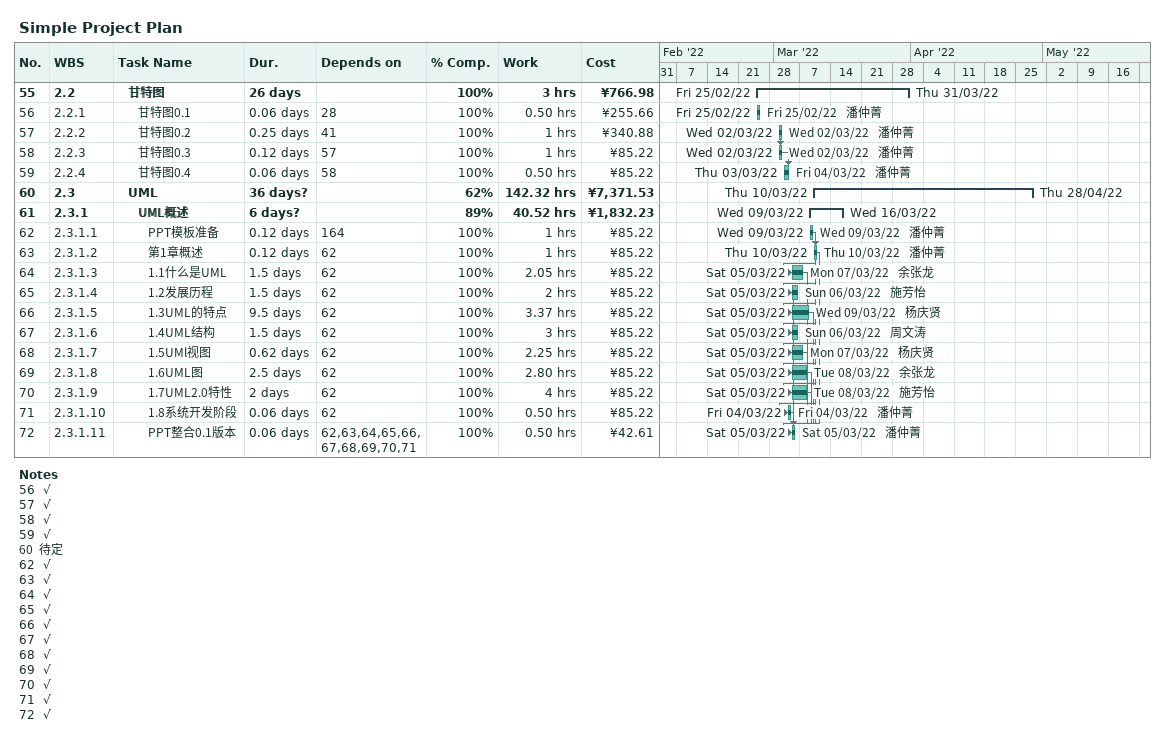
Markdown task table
Simple Project Plan

| ID | WBS | Task | Duration | Start | Finish | Predecessors | Resources | % complete | Work (h) | Cost (¥) |
|---|---|---|---|---|---|---|---|---|---|---|
| 55 | 2.2 | **甘特图** | 26d | 2022-02-25 | 2022-03-31 |  |  | 100 | 3 | 766.98 |
| 56 | 2.2.1 | 甘特图0.1 | 0.06d | 2022-02-25 | 2022-02-25 | 28 | 潘仲菁 | 100 | 0.50 | 255.66 |
| 57 | 2.2.2 | 甘特图0.2 | 0.25d | 2022-03-02 | 2022-03-02 | 41 | 潘仲菁 | 100 | 1 | 340.88 |
| 58 | 2.2.3 | 甘特图0.3 | 0.12d | 2022-03-02 | 2022-03-02 | 57 | 潘仲菁 | 100 | 1 | 85.22 |
| 59 | 2.2.4 | 甘特图0.4 | 0.06d | 2022-03-03 | 2022-03-04 | 58 | 潘仲菁 | 100 | 0.50 | 85.22 |
| 60 | 2.3 | **UML** | 36d? | 2022-03-10 | 2022-04-28 |  |  | 62 | 142.32 | 7371.53 |
| 61 | 2.3.1 | **UML概述** | 6d? | 2022-03-09 | 2022-03-16 |  |  | 89 | 40.52 | 1832.23 |
| 62 | 2.3.1.1 | PPT模板准备 | 0.12d | 2022-03-09 | 2022-03-09 | 164 | 潘仲菁 | 100 | 1 | 85.22 |
| 63 | 2.3.1.2 | 第1章概述 | 0.12d | 2022-03-10 | 2022-03-10 | 62 | 潘仲菁 | 100 | 1 | 85.22 |
| 64 | 2.3.1.3 | 1.1什么是UML | 1.5d | 2022-03-05 | 2022-03-07 | 62 | 余张龙 | 100 | 2.05 | 85.22 |
| 65 | 2.3.1.4 | 1.2发展历程 | 1.5d | 2022-03-05 | 2022-03-06 | 62 | 施芳怡 | 100 | 2 | 85.22 |
| 66 | 2.3.1.5 | 1.3UML的特点 | 9.5d | 2022-03-05 | 2022-03-09 | 62 | 杨庆贤 | 100 | 3.37 | 85.22 |
| 67 | 2.3.1.6 | 1.4UML结构 | 1.5d | 2022-03-05 | 2022-03-06 | 62 | 周文涛 | 100 | 3 | 85.22 |
| 68 | 2.3.1.7 | 1.5UMl视图 | 0.62d | 2022-03-05 | 2022-03-07 | 62 | 杨庆贤 | 100 | 2.25 | 85.22 |
| 69 | 2.3.1.8 | 1.6UML图 | 2.5d | 2022-03-05 | 2022-03-08 | 62 | 余张龙 | 100 | 2.80 | 85.22 |
| 70 | 2.3.1.9 | 1.7UML2.0特性 | 2d | 2022-03-05 | 2022-03-08 | 62 | 施芳怡 | 100 | 4 | 85.22 |
| 71 | 2.3.1.10 | 1.8系统开发阶段 | 0.06d | 2022-03-04 | 2022-03-04 | 62 | 潘仲菁 | 100 | 0.50 | 85.22 |
| 72 | 2.3.1.11 | PPT整合0.1版本 | 0.06d | 2022-03-05 | 2022-03-05 | 62, 63, 64, 65, 66, 67, 68, 69, 70, 71 | 潘仲菁 | 100 | 0.50 | 42.61 |

Notes
- 56: √
- 57: √
- 58: √
- 59: √
- 60: 待定
- 62: √
- 63: √
- 64: √
- 65: √
- 66: √
- 67: √
- 68: √
- 69: √
- 70: √
- 71: √
- 72: √
